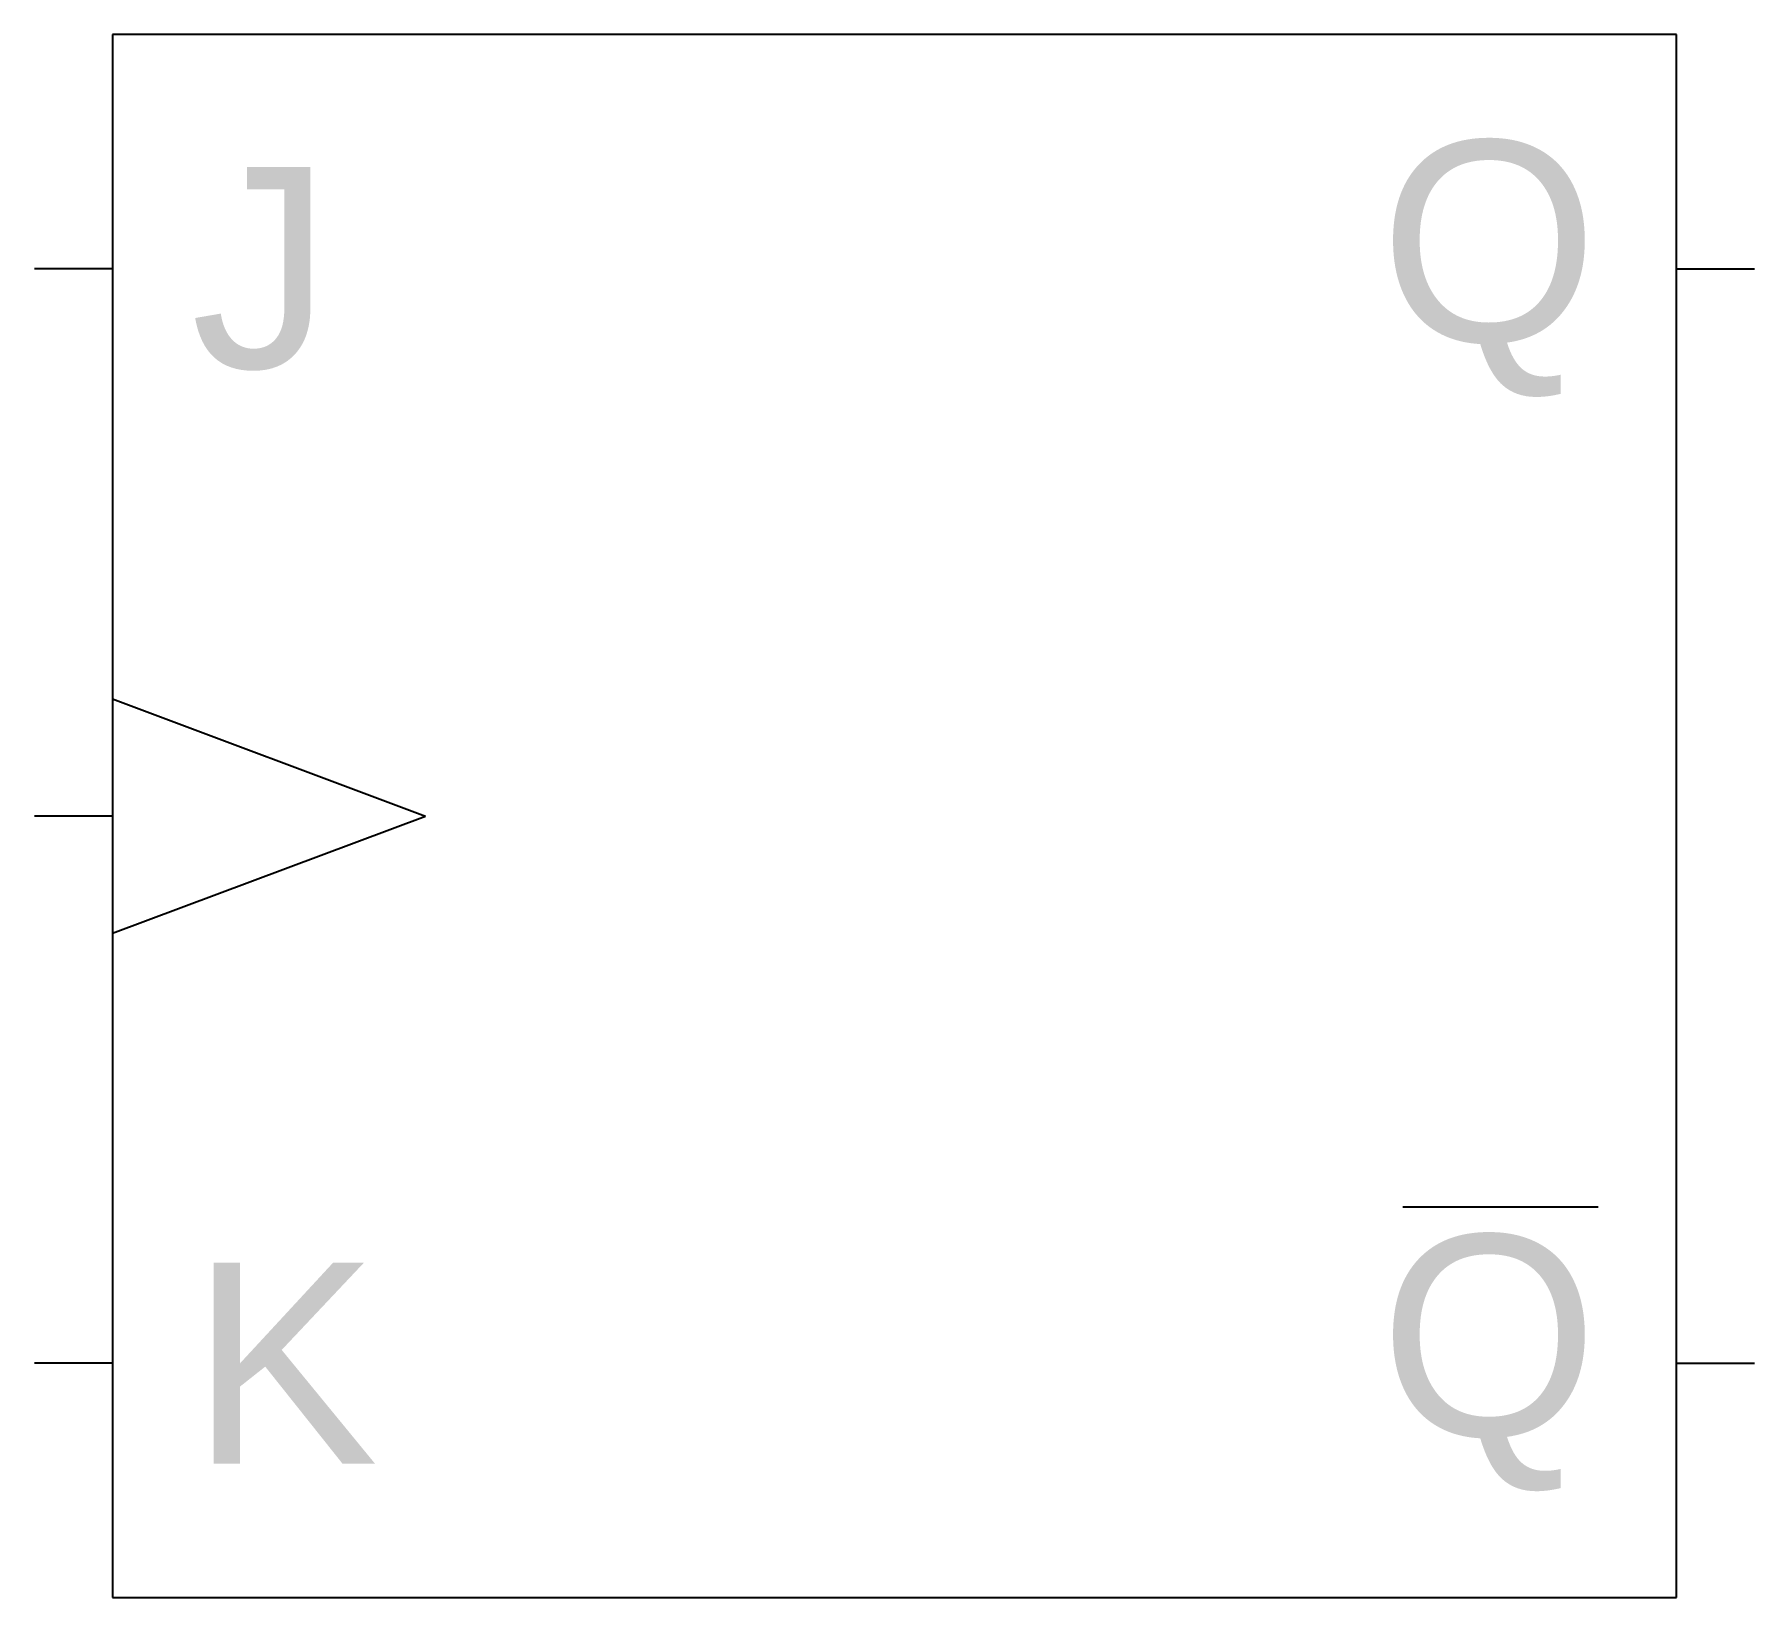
# Model space of a CAD drawing. Header units: millimetres. Extents: x -1 to 21, y -20 to 0.
import ezdxf

# ---------------------------------------------------------------- set-up
doc = ezdxf.new("R2010")
doc.units = ezdxf.units.MM
doc.layers.add('OBJECT', color=7, linetype='Continuous', lineweight=25)
doc.styles.add('textstyle3', font='')
doc.styles.get('textstyle3').set_extended_font_data('Arial')

msp = doc.modelspace()

# ---------------------------------------------------------------- linework, layer by layer
at = {"layer": 'OBJECT'}
for p, q in [((20, 0), (0, 0)), ((0, 0), (0, -20)), ((20, -20), (20, 0)), ((0, -3), (-1, -3)), ((20, -3), (21, -3)), ((0, -8.5), (4, -10)), ((0, -10), (-1, -10)), ((0, -11.5), (4, -10)), ((16.5, -15), (19, -15)), ((0, -17), (-1, -17)), ((20, -17), (21, -17)), ((0, -20), (20, -20))]:
    msp.add_line(p, q, dxfattribs=at)

# ---------------------------------------------------------------- texts
at = {"layer": 'OBJECT', "char_height": 2, "width": 100, "style": 'textstyle3'}
for s, insert, attachment_point in [('\\H2.57143;Q', (19, -3), 6), ('\\H2.57143;J', (1, -3), 4), ('\\H2.57143;Q', (19, -17), 6), ('\\H2.57143;K', (1, -17), 4)]:
    msp.add_mtext(s, dxfattribs=dict(at, insert=insert, attachment_point=attachment_point))

doc.saveas('drawing.dxf')
